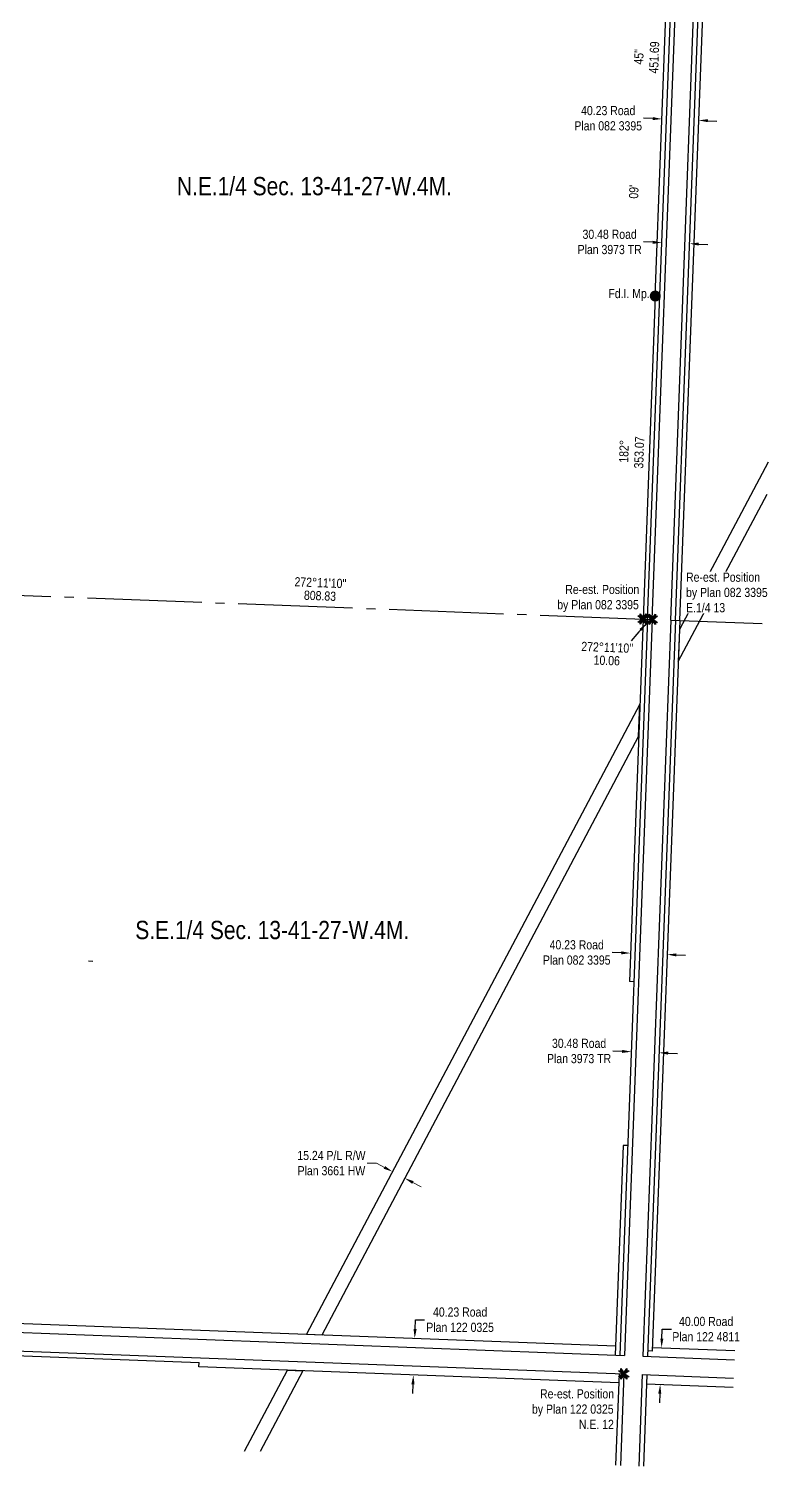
# Model space of a CAD drawing. Extents: x 311053 to 317465, y 5818876 to 5828373.
# Drawn here: x 312951 to 313759, y 5822461 to 5824031 of the extents above; entities that cross this region are included whole.
import ezdxf
from ezdxf.enums import TextEntityAlignment as Align

# ---------------------------------------------------------------- set-up
doc = ezdxf.new("R2010")
doc.units = 0
doc.header["$LTSCALE"] = 5
doc.header["$PDSIZE"] = 0.5
doc.linetypes.add('foc-QUARTERLINE', pattern=[33, 25, -3, 2, -3])
doc.layers.get('Defpoints').update_dxf_attribs({"color": 9})
for name, color, linetype in [('C-SYMBOL', 7, 'Continuous'), ('F-RW', 190, 'Continuous'), ('L-BD', 7, 'Continuous'), ('L-MON', 1, 'Continuous'), ('L-SEC', 7, 'Continuous'), ('L-SECQ', 8, 'foc-QUARTERLINE'), ('L-TITLEDB', 4, 'Continuous'), ('L-TITLEDB-T', 4, 'Continuous')]:
    doc.layers.add(name, color=color, linetype=linetype)
doc.layers.add('F-RW-T', color=190, linetype='Continuous', lineweight=9)
doc.styles.add('175L', font='ARIALN.TTF', dxfattribs={"height": 20})
doc.styles.add('80CG', font='ARIALN.TTF', dxfattribs={"height": 10})
doc.styles.add('80L', font='ARIALN.TTF', dxfattribs={"height": 10})
doc.dimstyles.new('Compass 5 000', dxfattribs={"dimscale": 5, "dimtxt": 9, "dimasz": 2, "dimexe": 0.2, "dimexo": 0.0625, "dimgap": 0.5, "dimtad": 0, "dimtih": 1, "dimtoh": 1, "dimzin": 0, "dimdsep": 46, "dimtxsty": '80CG', "dimcen": 0.1, "dimse1": 1, "dimse2": 1, "dimclrd": 256, "dimclrt": 256, "dimaunit": 1, "dimadec": 4, "dimazin": 0, "dimtfac": 0.06, "dimtofl": 0, "dimtmove": 0, "dimatfit": 1, "dimfxl": 0.2, "dimtolj": 1, "dimtzin": 0, "dimlwd": -1, "dimarcsym": 0})

# ---------------------------------------------------------------- blocks, each defined once
blk = doc.blocks.new('TEMP')
h = blk.add_hatch(color=255)
h.dxf.hatch_style = 1
h.paths.add_polyline_path([(0, 0.25), (-0.67, 1.15), (-0.67, 0.67), (-1.15, 0.67), (-0.25, 0), (-1.15, -0.67), (-0.67, -0.67), (-0.67, -1.15), (0, -0.25), (0.67, -1.15), (0.67, -0.67), (1.15, -0.67), (0.25, 0), (1.15, 0.67), (0.67, 0.67), (0.67, 1.15)])
h.paths.add_polyline_path([(0.57, 0.85), (0.57, 0.57), (0.85, 0.57), (0.08, 0), (0.85, -0.57), (0.57, -0.57), (0.57, -0.85), (0, -0.08), (-0.57, -0.85), (-0.57, -0.57), (-0.85, -0.57), (-0.08, 0), (-0.85, 0.57), (-0.57, 0.57), (-0.57, 0.85), (0, 0.08)], flags=16)
h = blk.add_hatch(color=1)
h.dxf.hatch_style = 1
h.paths.add_polyline_path([(0, 0.08), (-0.57, 0.85), (-0.57, 0.57), (-0.85, 0.57), (-0.08, 0), (-0.85, -0.57), (-0.57, -0.57), (-0.57, -0.85), (0, -0.08), (0.57, -0.85), (0.57, -0.57), (0.85, -0.57), (0.08, 0), (0.85, 0.57), (0.57, 0.57), (0.57, 0.85)])
at = {"color": 1}
for p, q in [((-0.08, 0), (0.08, 0)), ((0, 0.08), (0, -0.08))]:
    blk.add_line(p, q, dxfattribs=at)
at = {"color": 255, "flags": 128}
blk.add_lwpolyline([(-0.25, 0), (-1.15, 0.67), (-0.67, 0.67), (-0.67, 1.15), (0, 0.25), (0.67, 1.15), (0.67, 0.67), (1.15, 0.67), (0.25, 0), (1.15, -0.67), (0.67, -0.67), (0.67, -1.15), (0, -0.25), (-0.67, -1.15), (-0.67, -0.67), (-1.15, -0.67)], close=True, dxfattribs=at)
at = {"color": 1, "flags": 128}
blk.add_lwpolyline([(-0.08, 0), (-0.85, 0.57), (-0.57, 0.57), (-0.57, 0.85), (0, 0.08), (0.57, 0.85), (0.57, 0.57), (0.85, 0.57), (0.08, 0), (0.85, -0.57), (0.57, -0.57), (0.57, -0.85), (0, -0.08), (-0.57, -0.85), (-0.57, -0.57), (-0.85, -0.57)], close=True, dxfattribs=at)
blk = doc.blocks.new('*D672')
at = {"layer": 'Defpoints', "color": 0, "linetype": 'ByBlock', "transparency": 16777216}
for p in [(313646.8, 5822590.1), (313641.3, 5822550.3), (313645.2, 5822550.1)]:
    blk.add_point(p, dxfattribs=at)
at = {"layer": 'L-TITLEDB-T', "transparency": 16777216}
for p, q in [((313643.2, 5822600.2), (313643.6, 5822610.6)), ((313643.6, 5822610.6), (313653.6, 5822610.6)), ((313640.9, 5822540.3), (313640.5, 5822530.3))]:
    blk.add_line(p, q, dxfattribs=at)
at = {"layer": 'L-TITLEDB-T', "linetype": 'ByBlock', "transparency": 16777216}
for points in [[(313641.5, 5822600.3), (313644.8, 5822600.2), (313642.8, 5822590.2)], [(313639.2, 5822540.3), (313642.5, 5822540.2), (313641.3, 5822550.3)]]:
    blk.add_solid(points, dxfattribs=at)
at = {"layer": 'L-TITLEDB-T', "linetype": 'ByBlock', "transparency": 16777216, "insert": (313691.5, 5822610.6), "char_height": 10, "attachment_point": 5, "style": '80CG'}
blk.add_mtext('\\A1;40.00 Road\\PPlan 122 4811', dxfattribs=at)
blk = doc.blocks.new('*D673')
at = {"layer": 'Defpoints', "color": 0, "linetype": 'ByBlock', "transparency": 16777216}
for p in [(313377.9, 5822600.5), (313371.6, 5822560.4), (313376.4, 5822560.2)]:
    blk.add_point(p, dxfattribs=at)
at = {"layer": 'L-TITLEDB-T', "transparency": 16777216}
for p, q in [((313373.5, 5822610.6), (313373.9, 5822620.9)), ((313373.9, 5822620.9), (313383.9, 5822620.9)), ((313371.2, 5822550.4), (313370.8, 5822540.4))]:
    blk.add_line(p, q, dxfattribs=at)
at = {"layer": 'L-TITLEDB-T', "linetype": 'ByBlock', "transparency": 16777216}
for points in [[(313371.8, 5822610.7), (313375.2, 5822610.6), (313373.1, 5822600.6)], [(313369.5, 5822550.5), (313372.9, 5822550.4), (313371.6, 5822560.4)]]:
    blk.add_solid(points, dxfattribs=at)
at = {"layer": 'L-TITLEDB-T', "linetype": 'ByBlock', "transparency": 16777216, "insert": (313422.7, 5822620.9), "char_height": 10, "attachment_point": 5, "style": '80CG'}
blk.add_mtext('\\A1;40.23 Road\\PPlan 122 0325', dxfattribs=at)
blk = doc.blocks.new('*D674')
at = {"layer": 'Defpoints', "color": 0, "transparency": 16777216}
for p in [(313344.6, 5822774.5), (313348.8, 5822782.6), (313358, 5822767.3)]:
    blk.add_point(p, dxfattribs=at)
at = {"layer": 'F-RW-T', "transparency": 16777216}
for p, q in [((313331.2, 5822791.9), (313321.2, 5822791.9)), ((313340, 5822787.2), (313331.2, 5822791.9)), ((313371.2, 5822770.8), (313380, 5822766.1))]:
    blk.add_line(p, q, dxfattribs=at)
for points in [[(313340.8, 5822788.7), (313339.2, 5822785.8), (313348.8, 5822782.6)], [(313371.9, 5822772.2), (313370.4, 5822769.3), (313362.3, 5822775.4)]]:
    blk.add_solid(points, dxfattribs=at)
at = {"layer": 'F-RW-T', "transparency": 16777216, "insert": (313282.1, 5822791.9), "char_height": 10, "attachment_point": 5, "style": '80CG'}
blk.add_mtext('\\A1;15.24 P/L R/W\\PPlan 3661 HW', dxfattribs=at)
blk = doc.blocks.new('*D675')
at = {"layer": 'Defpoints', "color": 0, "linetype": 'ByBlock', "transparency": 16777216}
for p in [(313643.1, 5823797.3), (313643.2, 5823800.8), (313673.6, 5823799.7)]:
    blk.add_point(p, dxfattribs=at)
at = {"layer": 'L-TITLEDB-T', "transparency": 16777216}
for p, q in [((313633.1, 5823797.7), (313623.1, 5823798.1)), ((313683.4, 5823795.8), (313693.4, 5823795.4))]:
    blk.add_line(p, q, dxfattribs=at)
at = {"layer": 'L-TITLEDB-T', "linetype": 'ByBlock', "transparency": 16777216}
for points in [[(313633.1, 5823799.4), (313633, 5823796), (313643.1, 5823797.3)], [(313683.5, 5823797.5), (313683.4, 5823794.1), (313673.4, 5823796.2)]]:
    blk.add_solid(points, dxfattribs=at)
at = {"layer": 'L-TITLEDB-T', "linetype": 'ByBlock', "transparency": 16777216, "insert": (313586.1, 5823798.1), "char_height": 10, "attachment_point": 5, "style": '80CG'}
blk.add_mtext('\\A1;30.48 Road\\PPlan 3973 TR', dxfattribs=at)
blk = doc.blocks.new('*D676')
at = {"layer": 'Defpoints', "color": 0, "linetype": 'ByBlock', "transparency": 16777216}
for p in [(313643, 5823926), (313683.1, 5823924.5), (313683.3, 5823930.9)]:
    blk.add_point(p, dxfattribs=at)
at = {"layer": 'L-TITLEDB-T', "transparency": 16777216}
for p, q in [((313633.2, 5823932.8), (313623.2, 5823933.2)), ((313693.3, 5823930.5), (313703.3, 5823930.2))]:
    blk.add_line(p, q, dxfattribs=at)
at = {"layer": 'L-TITLEDB-T', "linetype": 'ByBlock', "transparency": 16777216}
for points in [[(313633.3, 5823934.5), (313633.2, 5823931.2), (313643.2, 5823932.4)], [(313693.4, 5823932.2), (313693.3, 5823928.9), (313683.3, 5823930.9)]]:
    blk.add_solid(points, dxfattribs=at)
at = {"layer": 'L-TITLEDB-T', "linetype": 'ByBlock', "transparency": 16777216, "insert": (313584.5, 5823933.2), "char_height": 10, "attachment_point": 5, "style": '80CG'}
blk.add_mtext('\\A1;40.23 Road\\PPlan 082 3395', dxfattribs=at)
blk = doc.blocks.new('*D677')
at = {"layer": 'Defpoints', "color": 0, "linetype": 'ByBlock', "transparency": 16777216}
for p in [(313609.7, 5822913.6), (313609.8, 5822917.1), (313640.2, 5822916)]:
    blk.add_point(p, dxfattribs=at)
at = {"layer": 'L-TITLEDB-T', "transparency": 16777216}
for p, q in [((313599.7, 5822914), (313589.7, 5822914.4)), ((313650.1, 5822912.1), (313660.1, 5822911.7))]:
    blk.add_line(p, q, dxfattribs=at)
at = {"layer": 'L-TITLEDB-T', "linetype": 'ByBlock', "transparency": 16777216}
for points in [[(313599.8, 5822915.7), (313599.6, 5822912.3), (313609.7, 5822913.6)], [(313650.1, 5822913.8), (313650, 5822910.4), (313640.1, 5822912.5)]]:
    blk.add_solid(points, dxfattribs=at)
at = {"layer": 'L-TITLEDB-T', "linetype": 'ByBlock', "transparency": 16777216, "insert": (313552.7, 5822914.4), "char_height": 10, "attachment_point": 5, "style": '80CG'}
blk.add_mtext('\\A1;30.48 Road\\PPlan 3973 TR', dxfattribs=at)
blk = doc.blocks.new('*D678')
at = {"layer": 'Defpoints', "color": 0, "linetype": 'ByBlock', "transparency": 16777216}
for p in [(313609.6, 5823042.3), (313649.7, 5823040.8), (313648.9, 5823019.8)]:
    blk.add_point(p, dxfattribs=at)
at = {"layer": 'L-TITLEDB-T', "transparency": 16777216}
for p, q in [((313598.8, 5823021.7), (313588.8, 5823022)), ((313658.9, 5823019.4), (313668.9, 5823019))]:
    blk.add_line(p, q, dxfattribs=at)
at = {"layer": 'L-TITLEDB-T', "linetype": 'ByBlock', "transparency": 16777216}
for points in [[(313598.9, 5823023.3), (313598.8, 5823020), (313608.8, 5823021.3)], [(313659, 5823021), (313658.9, 5823017.7), (313648.9, 5823019.8)]]:
    blk.add_solid(points, dxfattribs=at)
at = {"layer": 'L-TITLEDB-T', "linetype": 'ByBlock', "transparency": 16777216, "insert": (313550.1, 5823022), "char_height": 10, "attachment_point": 5, "style": '80CG'}
blk.add_mtext('\\A1;40.23 Road\\PPlan 082 3395', dxfattribs=at)
blk = doc.blocks.new('fdia')
at = {"color": 255, "const_width": 1}
blk.add_lwpolyline([(-0.5, 0, 1), (0.5, 0, 1)], format="xyb", close=True, dxfattribs=at)
blk = doc.blocks.new('Fdiaa')
blk.add_blockref('fdia', (0, 0))
blk = doc.blocks.new('fdib')
at = {"color": 1, "const_width": 1.6}
blk.add_lwpolyline([(-0.4, 0, 1), (0.4, 0, 1)], format="xyb", close=True, dxfattribs=at)
at = {"color": 1}
blk.add_circle((0, 0), 0.8, dxfattribs=at)
blk = doc.blocks.new('Fdibb')
blk.add_blockref('fdib', (0, 0))
blk = doc.blocks.new('fdicc')
for name in ['Fdibb', 'Fdiaa']:
    blk.add_blockref(name, (0, 0))
blk = doc.blocks.new('FDI')
blk.add_blockref('fdicc', (0, 0))

msp = doc.modelspace()

# ---------------------------------------------------------------- linework, layer by layer
at = {"layer": 'F-RW', "flags": 128}
for points in [[(313759.335, 5823557.496), (313662.444, 5823374.845), (313661.122, 5823339.821), (313758.015, 5823522.538)], [(313187.205, 5822477.467), (313234.036, 5822565.675), (313250.94, 5822565.031), (313204.109, 5822476.823)]]:
    msp.add_lwpolyline(points, dxfattribs=at)
msp.add_lwpolyline([(313271.839, 5822604.499), (313617.771, 5823258.065), (313619.093, 5823293.098), (313254.929, 5822605.144)], close=True, dxfattribs=at)
at = {"layer": 'L-SEC'}
for p, q in [((313632.662, 5823385.871), (313663.022, 5824189.967)), ((313652.765, 5823385.112), (313683.125, 5824189.207)), ((313632.662, 5823385.871), (313602.309, 5822581.838)), ((313652.765, 5823385.112), (313622.412, 5822581.071)), ((312798.792, 5822612.462), (313602.309, 5822581.838)), ((312798.026, 5822592.359), (313601.55, 5822561.734)), ((313622.412, 5822581.071), (313722.33, 5822577.263)), ((313601.55, 5822561.734), (313597.778, 5822461.822)), ((313621.653, 5822560.968), (313617.882, 5822461.056)), ((313621.653, 5822560.968), (313721.571, 5822557.159))]:
    msp.add_line(p, q, dxfattribs=at)
at = {"layer": 'L-SECQ'}
for p, q in [((312026.201, 5823447.211), (313632.662, 5823385.871)), ((313652.765, 5823385.103), (313752.682, 5823381.288))]:
    msp.add_line(p, q, dxfattribs=at)
at = {"layer": 'L-TITLEDB'}
for p, q in [((313627.486, 5823386.066), (313657.846, 5824190.162)), ((313635.931, 5823739.033), (313652.97, 5824190.351)), ((313657.941, 5823384.916), (313688.301, 5824189.012)), ((313662.817, 5823384.732), (313693.177, 5824188.828)), ((313635.931, 5823739.033), (313622.61, 5823386.25)), ((313627.486, 5823386.066), (313597.133, 5822582.035)), ((313622.61, 5823386.25), (313607.657, 5822990.164)), ((313657.941, 5823384.917), (313627.588, 5822580.874)), ((313662.817, 5823384.732), (313632.688, 5822586.623)), ((312799.175, 5822622.514), (313592.648, 5822592.272)), ((312797.866, 5822587.184), (313137.559, 5822574.195)), ((313137.375, 5822569.359), (313137.559, 5822574.195)), ((313234.215, 5822565.668), (313137.375, 5822569.359)), ((313595.995, 5822551.879), (313234.215, 5822565.668)), ((313596.374, 5822561.931), (313592.603, 5822462.019)), ((313626.829, 5822560.77), (313623.057, 5822460.859)), ((313626.454, 5822550.838), (313721.192, 5822547.228))]:
    msp.add_line(p, q, dxfattribs=at)
at = {"layer": 'L-TITLEDB', "flags": 128}
for points in [[(313635.925, 5823739.033), (313640.807, 5823738.849)], [(313021.397, 5823012.296), (313016.521, 5823012.48)], [(313612.533, 5822989.98), (313607.657, 5822990.164)], [(313605.781, 5822811.103), (313600.905, 5822811.306), (313592.257, 5822582.221)], [(313632.688, 5822586.623), (313627.812, 5822586.807)], [(313632.843, 5822590.62), (313722.708, 5822587.195)], [(313591.498, 5822562.117), (313591.498, 5822562.113)]]:
    msp.add_lwpolyline(points, dxfattribs=at)

# ---------------------------------------------------------------- block references
at = {"layer": 'L-MON', "color": 3, "xscale": 4.999495499999997, "yscale": 4.999495499999997, "zscale": 4.999495499999997}
msp.add_blockref('FDI', (313635.931, 5823739.033), dxfattribs=at)
at = {"layer": 'L-MON'}
for p, xscale, yscale, zscale in [((313622.61, 5823386.255), 4.999999999999993, 4.999999999999993, 4.999999999999993), ((313632.662, 5823385.871), 4.999999999999993, 4.999999999999993, 4.999999999999993), ((313601.55, 5822561.734), 4.999495499999997, 4.999495499999997, 4.999495499999997)]:
    msp.add_blockref('TEMP', p, dxfattribs=dict(at, xscale=xscale, yscale=yscale, zscale=zscale))

# ---------------------------------------------------------------- texts
at = {"layer": 'C-SYMBOL', "color": 3, "style": '175L'}
for s, p in [('N.E.1/4 Sec. 13-41-27-W.4M.', (313263.479, 5823843.08)), ('S.E.1/4 Sec. 13-41-27-W.4M.', (313217.399, 5823030.573))]:
    msp.add_text(s, height=19.99798, dxfattribs=at).set_placement(p, align=Align.BOTTOM_CENTER)
at = {"layer": 'L-BD', "style": '80L'}
for s, height, p in [("272°11'10''", 9.99897, (313270.159, 5823425.915)), ('808.83', 9.999, (313269.616, 5823411.677)), ("272°11'10''", 9.99897, (313583.5, 5823355.286)), ('10.06', 9.999, (313582.956, 5823341.048))]:
    msp.add_text(s, height=height, rotation=357.8133, dxfattribs=at).set_placement(p, align=Align.MIDDLE)
at = {"layer": 'L-BD', "linetype": 'ByBlock', "char_height": 10, "attachment_point": 1, "rotation": 87.833115, "style": '80L'}
for s, width, insert in [('\\pi9.2434;45"\\P\\pi0.11655;451.69', 34.626, (313612.341, 5823982.803)), ("\\pi21.957;09'", 57.82949, (313606.333, 5823823.68)), ('\\pi6.0272;182°\\P\\pi0.28026;353.07', 34.59872, (313596.045, 5823551.188))]:
    msp.add_mtext_dynamic_manual_height_columns(s, width=width, gutter_width=50, heights=[0], dxfattribs=dict(at, insert=insert))
at = {"layer": 'L-MON', "char_height": 9.99897, "attachment_point": 1, "style": '80L'}
for s, insert in [('\\pi73.537;Fd.I. Mp.', (313511.158, 5823746.734)), ('\\pi37.627;Re-est. Position\\P\\pi28.835;by Plan 082 3395', (313499.977, 5823423.576)), ('\\pi37.627;Re-est. Position\\P\\pi28.835;by Plan 122 0325\\P\\pi80.058;N.E. 12', (313472.416, 5822544.95))]:
    msp.add_mtext_dynamic_manual_height_columns(s, width=116.80015, gutter_width=50, heights=[0], dxfattribs=dict(at, insert=insert))

# ---------------------------------------------------------------- dimensions: what is measured, and where the dimension line sits
at = {"layer": 'F-RW-T'}
dim = msp.add_aligned_dim(p1=(313358.027, 5822767.334), p2=(313344.558, 5822774.464), distance=-9.172, text='15.24 P/L R/W\\PPlan 3661 HW', dimstyle='Compass 5 000', dxfattribs=at)
dim.commit()
dim.dimension.update_dxf_attribs({"geometry": '*D674', "text_midpoint": (313282.087, 5822791.927)})
at = {"layer": 'L-TITLEDB-T', "color": 5, "linetype": 'ByBlock'}
for base, p1, p2, angle, text, picture, middle in [((313683.33, 5823930.923), (313642.989, 5823925.999), (313683.086, 5823924.482), 357.833115, '40.23 Road\\PPlan 082 3395', '*D676', (313584.479, 5823933.196)), ((313648.926, 5823019.755), (313609.625, 5823042.292), (313649.721, 5823040.775), 357.833115, '40.23 Road\\PPlan 082 3395', '*D678', (313550.075, 5823022.029)), ((313371.588, 5822560.432), (313377.917, 5822600.456), (313376.384, 5822560.249), 267.817313, '40.23 Road\\PPlan 122 0325', '*D673', (313422.662, 5822620.934)), ((313641.263, 5822550.274), (313646.763, 5822590.089), (313645.24, 5822550.123), 267.817313, '40.00 Road\\PPlan 122 4811', '*D672', (313691.508, 5822610.567))]:
    dim = msp.add_linear_dim(base=base, p1=p1, p2=p2, angle=angle, text=text, dimstyle='Compass 5 000', dxfattribs=at)
    dim.commit()
    dim.dimension.update_dxf_attribs({"geometry": picture, "text_midpoint": middle, "dimtype": 161})
for p1, p2, picture, middle in [((313673.576, 5823799.669), (313643.187, 5823800.815), '*D675', (313586.064, 5823798.077)), ((313640.211, 5822915.963), (313609.822, 5822917.108), '*D677', (313552.7, 5822914.37))]:
    dim = msp.add_aligned_dim(p1=p1, p2=p2, distance=3.493, text='30.48 Road\\PPlan 3973 TR', dimstyle='Compass 5 000', dxfattribs=at)
    dim.commit()
    dim.dimension.update_dxf_attribs({"geometry": picture, "text_midpoint": middle})

# ---------------------------------------------------------------- leaders
at = {"layer": 'L-BD', "path_type": 1}
msp.add_leader([(313626.501, 5823381.77), (313609.475, 5823362.366)], dimstyle='Compass 5 000', override={"dimgap": 0.5, "dimtad": 0}, dxfattribs=at)

# ---------------------------------------------------------------- next in the draw order: texts
at = {"layer": 'L-MON', "insert": (313669.581, 5823436.965), "char_height": 9.99897, "attachment_point": 1, "style": '80L', "bg_fill": 3, "box_fill_scale": 1.1, "bg_fill_color": 256, "bg_fill_transparency": 0}
msp.add_mtext_dynamic_manual_height_columns('Re-est. Position\\Pby Plan 082 3395\\PE.1/4 13', width=88.8038, gutter_width=50, heights=[0], dxfattribs=at)

doc.saveas('drawing.dxf')
